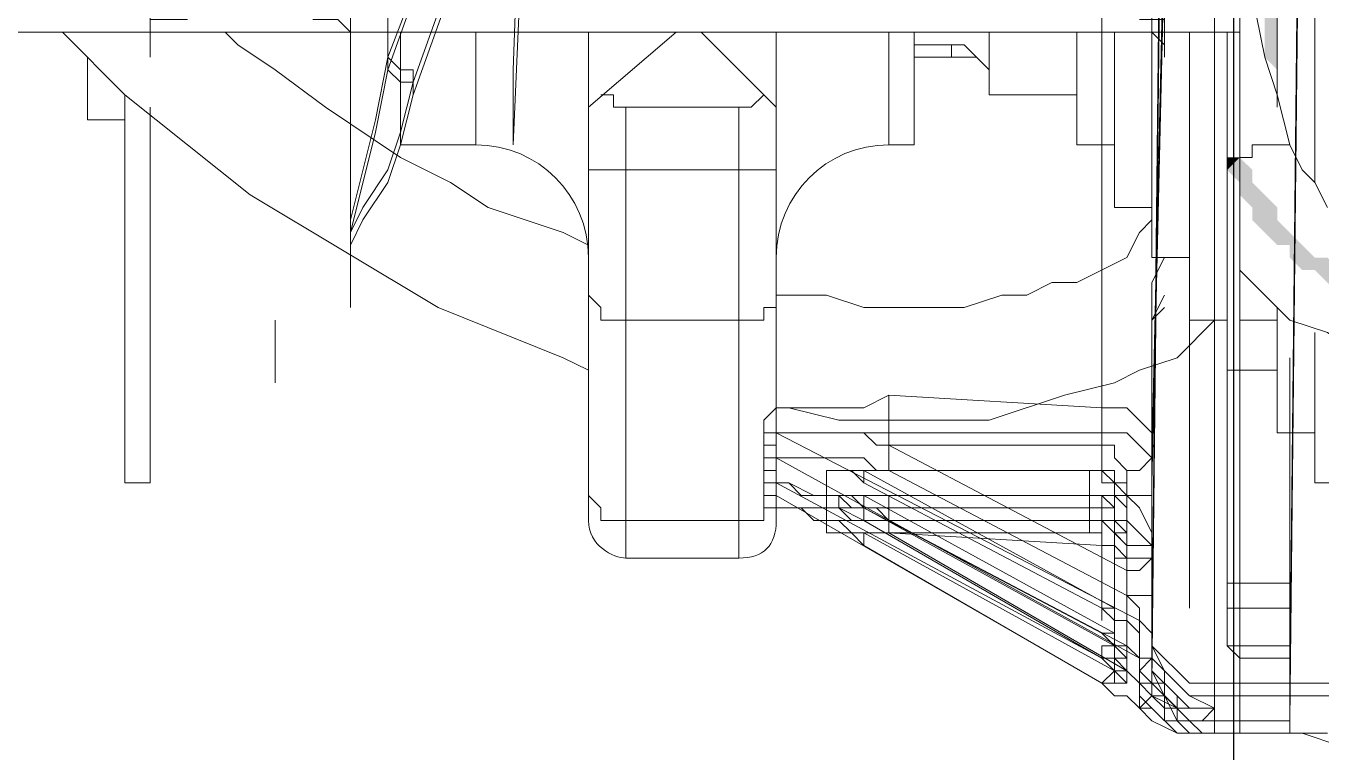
# Model space of a CAD drawing. Header units: millimetres. Extents: x 25083 to 52777, y 24772 to 45779.
# Drawn here: x 46602.73 to 46641.14, y 38540.27 to 38561.81 of the extents above; entities that cross this region are included whole.
import ezdxf

# ---------------------------------------------------------------- set-up
doc = ezdxf.new("R2010")
doc.units = ezdxf.units.MM

# ---------------------------------------------------------------- blocks, each defined once
blk = doc.blocks.new('zw$F4C5')
h = blk.add_hatch(color=7)
edge = h.paths.add_edge_path(flags=0)
edge.add_spline(control_points=[(528.072, 89.498), (528.072, 89.498), (528.444, 89.126), (528.444, 89.126), (528.444, 89.126), (528.444, 88.755), (528.444, 88.755), (528.444, 88.755), (528.815, 88.383), (528.815, 88.383), (528.815, 88.383), (528.815, 88.012), (528.815, 88.012), (528.815, 88.012), (529.558, 87.269), (529.558, 87.269), (529.558, 87.269), (529.929, 87.269), (529.929, 87.269), (529.929, 87.269), (529.929, 86.898), (529.929, 86.898), (529.929, 86.898), (530.301, 86.527), (530.301, 86.527), (530.301, 86.527), (530.672, 86.527), (530.672, 86.527), (530.672, 86.527), (531.415, 85.784), (531.415, 85.784), (531.415, 85.784), (531.786, 85.784), (531.786, 85.784), (531.786, 85.784), (532.157, 85.413), (532.157, 85.413), (532.157, 85.413), (532.529, 85.413), (532.529, 85.413), (532.529, 85.413), (532.9, 85.041), (532.9, 85.041), (532.9, 85.041), (534.014, 85.041), (534.014, 85.041), (534.014, 85.041), (534.386, 84.67), (534.386, 84.67), (534.386, 84.67), (536.242, 84.67), (536.242, 84.67), (536.242, 84.67), (536.614, 84.67), (536.614, 84.67), (536.614, 84.67), (536.985, 84.67), (536.985, 84.67), (536.985, 84.67), (536.985, 85.041), (536.985, 85.041), (536.985, 85.041), (535.128, 85.041), (535.128, 85.041), (535.128, 85.041), (534.757, 85.413), (534.757, 85.413), (534.757, 85.413), (533.643, 85.413), (533.643, 85.413), (533.643, 85.413), (533.272, 85.784), (533.272, 85.784), (533.272, 85.784), (532.529, 85.784), (532.529, 85.784), (532.529, 85.784), (532.157, 86.155), (532.157, 86.155), (532.157, 86.155), (531.786, 86.155), (531.786, 86.155), (531.786, 86.155), (531.043, 86.898), (531.043, 86.898), (531.043, 86.898), (530.672, 86.898), (530.672, 86.898), (530.672, 86.898), (529.929, 87.641), (529.929, 87.641), (529.929, 87.641), (529.929, 87.641), (529.929, 87.641), (529.929, 87.641), (529.558, 88.012), (529.558, 88.012), (529.558, 88.012), (529.558, 88.383), (529.558, 88.383), (529.558, 88.383), (528.815, 89.126), (528.815, 89.126), (528.815, 89.126), (528.815, 89.498), (528.815, 89.498), (528.815, 89.498), (528.444, 89.869), (528.444, 89.869), (528.444, 89.869), (528.072, 89.498), (528.072, 89.498), (528.072, 89.498), (528.072, 89.498), (528.072, 89.498)], knot_values=[0, 0, 0, 0, 1, 1, 1, 2, 2, 2, 3, 3, 3, 4, 4, 4, 5, 5, 5, 6, 6, 6, 7, 7, 7, 8, 8, 8, 9, 9, 9, 10, 10, 10, 11, 11, 11, 12, 12, 12, 13, 13, 13, 14, 14, 14, 15, 15, 15, 16, 16, 16, 17, 17, 17, 18, 18, 18, 19, 19, 19, 20, 20, 20, 21, 21, 21, 22, 22, 22, 23, 23, 23, 24, 24, 24, 25, 25, 25, 26, 26, 26, 27, 27, 27, 28, 28, 28, 29, 29, 29, 30, 30, 30, 31, 31, 31, 32, 32, 32, 33, 33, 33, 34, 34, 34, 35, 35, 35, 36, 36, 36, 37, 37, 37, 38, 38, 38, 38], degree=3, periodic=0)
edge = h.paths.add_edge_path(flags=0)
edge.add_spline(control_points=[(547.755, 86.155), (547.755, 86.155), (548.126, 86.527), (548.126, 86.527), (548.126, 86.527), (549.24, 86.898), (549.24, 86.898), (549.24, 86.898), (552.954, 88.755), (552.954, 88.755), (552.954, 88.755), (554.068, 89.126), (554.068, 89.126), (554.068, 89.126), (554.81, 89.869), (554.81, 89.869), (554.81, 89.869), (556.296, 90.612), (556.296, 90.612), (556.296, 90.612), (557.038, 91.354), (557.038, 91.354), (557.038, 91.354), (557.781, 91.726), (557.781, 91.726), (557.781, 91.726), (559.267, 93.211), (559.267, 93.211), (559.267, 93.211), (560.009, 93.582), (560.009, 93.582), (560.009, 93.582), (560.752, 94.325), (560.752, 94.325), (560.752, 94.325), (561.123, 95.068), (561.123, 95.068), (561.123, 95.068), (561.866, 95.439), (561.866, 95.439), (561.866, 95.439), (564.094, 97.667), (564.094, 97.667), (564.094, 97.667), (564.466, 98.41), (564.466, 98.41), (564.466, 98.41), (565.208, 98.781), (565.208, 98.781), (565.208, 98.781), (565.951, 99.524), (565.951, 99.524), (565.951, 99.524), (566.322, 100.267), (566.322, 100.267), (566.322, 100.267), (568.551, 102.495), (568.551, 102.495), (568.551, 102.495), (568.922, 103.238), (568.922, 103.238), (568.922, 103.238), (569.665, 103.609), (569.665, 103.609), (569.665, 103.609), (570.036, 104.352), (570.036, 104.352), (570.036, 104.352), (571.521, 105.837), (571.521, 105.837), (571.521, 105.837), (571.893, 106.58), (571.893, 106.58), (571.893, 106.58), (571.521, 106.951), (571.521, 106.951), (571.521, 106.951), (571.15, 106.209), (571.15, 106.209), (571.15, 106.209), (569.665, 104.723), (569.665, 104.723), (569.665, 104.723), (569.293, 103.981), (569.293, 103.981), (569.293, 103.981), (565.951, 100.638), (565.951, 100.638), (565.951, 100.638), (565.58, 99.896), (565.58, 99.896), (565.58, 99.896), (559.638, 93.954), (559.638, 93.954), (559.638, 93.954), (558.895, 93.582), (558.895, 93.582), (558.895, 93.582), (557.41, 92.097), (557.41, 92.097), (557.41, 92.097), (556.667, 91.726), (556.667, 91.726), (556.667, 91.726), (555.924, 90.983), (555.924, 90.983), (555.924, 90.983), (554.439, 90.24), (554.439, 90.24), (554.439, 90.24), (553.696, 89.498), (553.696, 89.498), (553.696, 89.498), (550.725, 88.012), (550.725, 88.012), (550.725, 88.012), (549.611, 87.641), (549.611, 87.641), (549.611, 87.641), (548.126, 86.898), (548.126, 86.898), (548.126, 86.898), (547.383, 86.898), (547.383, 86.898), (547.383, 86.898), (547.755, 86.155), (547.755, 86.155), (547.755, 86.155), (547.755, 86.155), (547.755, 86.155)], knot_values=[0, 0, 0, 0, 1, 1, 1, 2, 2, 2, 3, 3, 3, 4, 4, 4, 5, 5, 5, 6, 6, 6, 7, 7, 7, 8, 8, 8, 9, 9, 9, 10, 10, 10, 11, 11, 11, 12, 12, 12, 13, 13, 13, 14, 14, 14, 15, 15, 15, 16, 16, 16, 17, 17, 17, 18, 18, 18, 19, 19, 19, 20, 20, 20, 21, 21, 21, 22, 22, 22, 23, 23, 23, 24, 24, 24, 25, 25, 25, 26, 26, 26, 27, 27, 27, 28, 28, 28, 29, 29, 29, 30, 30, 30, 31, 31, 31, 32, 32, 32, 33, 33, 33, 34, 34, 34, 35, 35, 35, 36, 36, 36, 37, 37, 37, 38, 38, 38, 39, 39, 39, 40, 40, 40, 41, 41, 41, 42, 42, 42, 43, 43, 43, 43], degree=3, periodic=0)
edge = h.paths.add_edge_path(flags=0)
edge.add_spline(control_points=[(577.835, 115.493), (577.835, 115.493), (577.835, 115.864), (577.835, 115.864), (577.835, 115.864), (578.206, 116.235), (578.206, 116.235), (578.206, 116.235), (578.206, 116.607), (578.206, 116.607), (578.206, 116.607), (578.577, 117.349), (578.577, 117.349), (578.577, 117.349), (578.577, 117.721), (578.577, 117.721), (578.577, 117.721), (578.949, 118.092), (578.949, 118.092), (578.949, 118.092), (578.949, 118.464), (578.949, 118.464), (578.949, 118.464), (579.32, 119.206), (579.32, 119.206), (579.32, 119.206), (579.32, 120.32), (579.32, 120.32), (579.32, 120.32), (579.691, 120.692), (579.691, 120.692), (579.691, 120.692), (579.691, 121.063), (579.691, 121.063), (579.691, 121.063), (578.949, 121.063), (578.949, 121.063), (578.949, 121.063), (578.949, 119.578), (578.949, 119.578), (578.949, 119.578), (578.577, 119.206), (578.577, 119.206), (578.577, 119.206), (578.577, 118.835), (578.577, 118.835), (578.577, 118.835), (578.206, 118.464), (578.206, 118.464), (578.206, 118.464), (578.206, 117.349), (578.206, 117.349), (578.206, 117.349), (577.463, 116.607), (577.463, 116.607), (577.463, 116.607), (577.463, 115.864), (577.463, 115.864), (577.463, 115.864), (577.835, 115.493), (577.835, 115.493), (577.835, 115.493), (577.835, 115.493), (577.835, 115.493)], knot_values=[0, 0, 0, 0, 1, 1, 1, 2, 2, 2, 3, 3, 3, 4, 4, 4, 5, 5, 5, 6, 6, 6, 7, 7, 7, 8, 8, 8, 9, 9, 9, 10, 10, 10, 11, 11, 11, 12, 12, 12, 13, 13, 13, 14, 14, 14, 15, 15, 15, 16, 16, 16, 17, 17, 17, 18, 18, 18, 19, 19, 19, 20, 20, 20, 21, 21, 21, 21], degree=3, periodic=0)
h = blk.add_hatch(color=7)
h.dxf.hatch_style = 2
h.paths.add_polyline_path([(528.815, 103.238), (528.815, 100.638), (529.187, 100.267), (529.187, 96.925), (529.187, 96.182), (529.187, 92.84), (529.558, 92.468), (529.558, 94.325), (529.929, 94.697), (529.929, 97.296), (529.558, 97.667), (529.558, 101.381), (529.187, 101.752), (529.187, 103.238)])
h = blk.add_hatch(color=7)
h.dxf.hatch_style = 2
h.paths.add_polyline_path([(528.072, 89.869), (528.072, 89.498), (528.444, 89.869)])
at = {"color": 7, "lineweight": 0}
blk.add_lwpolyline([(528.444, 72.786), (528.444, 356.505)], dxfattribs=at)
at = {"color": 7, "lineweight": 5}
for points in [[(528.444, 76.129), (528.444, 130.347)], [(507.276, 102.866), (506.905, 92.468), (506.905, 90.24), (507.276, 98.781), (507.276, 122.92)], [(526.216, 110.294), (525.844, 75.386)], [(527.701, 109.18), (527.701, 74.272)], [(529.929, 74.272), (530.301, 109.18)], [(525.844, 74.272), (526.216, 108.065)], [(527.701, 73.158), (527.701, 106.951)], [(530.301, 106.951), (529.929, 73.158)], [(496.136, 102.866), (496.136, 93.211)], [(502.077, 93.211), (502.077, 102.866)], [(502.077, 89.126), (502.077, 100.267)], [(524.359, 81.328), (524.359, 98.781)], [(503.191, 92.468), (505.048, 97.667)], [(505.048, 97.667), (503.191, 92.84)], [(524.359, 97.667), (524.359, 81.699)], [(505.791, 97.296), (503.934, 92.097)], [(525.844, 80.956), (526.216, 97.296)], [(505.791, 96.925), (503.934, 91.726)], [(502.077, 96.553), (502.077, 89.126)], [(503.191, 96.553), (503.191, 92.84)], [(526.216, 96.553), (526.216, 92.84)], [(531.043, 88.383), (530.672, 89.126), (530.301, 89.498), (529.929, 90.24)], [(530.672, 96.553), (530.672, 89.126)], [(502.077, 88.755), (502.077, 96.182)], [(503.191, 92.468), (503.191, 96.182)], [(526.216, 96.182), (525.844, 80.214)], [(526.216, 93.582), (526.216, 96.182)], [(529.929, 90.24), (529.558, 91.726), (529.187, 92.84), (528.815, 94.697), (528.815, 96.182)], [(529.558, 96.182), (529.558, 91.354)], [(496.136, 95.811), (496.136, 93.582)], [(502.077, 93.582), (502.077, 95.811)], [(496.136, 92.84), (496.136, 95.439)], [(502.077, 95.439), (502.077, 92.84)], [(502.077, 95.068), (502.077, 92.468)], [(526.216, 93.582), (526.216, 93.954), (525.844, 93.954), (525.844, 94.325), (525.102, 94.325)], [(496.136, 93.211), (496.136, 93.954), (497.25, 93.954)], [(502.077, 93.211), (502.077, 93.582), (501.706, 93.954), (500.963, 93.954)], [(526.216, 93.211), (525.844, 93.582), (525.844, 93.954), (525.473, 93.954)], [(272.949, 93.582), (528.444, 93.582)], [(493.536, 93.582), (495.393, 91.726), (499.106, 88.755), (504.677, 85.413), (508.39, 83.927), (509.133, 83.556)], [(509.133, 87.269), (508.39, 87.641), (506.162, 88.383), (505.048, 89.126), (503.563, 89.869), (501.335, 91.354), (499.849, 92.468), (498.735, 93.211), (498.364, 93.582)], [(503.563, 90.24), (503.563, 93.582)], [(505.791, 93.582), (505.791, 90.24)], [(509.133, 79.099), (509.133, 93.582)], [(509.133, 91.354), (511.733, 93.582)], [(514.704, 91.354), (512.475, 93.582)], [(514.704, 93.582), (514.704, 79.099)], [(518.046, 90.24), (518.046, 93.582)], [(519.903, 93.582), (518.789, 93.582)], [(518.789, 90.24), (518.789, 93.582)], [(520.645, 93.582), (519.903, 93.582)], [(521.017, 92.468), (521.017, 93.582)], [(523.616, 90.24), (523.616, 93.582)], [(524.73, 88.383), (524.73, 93.582)], [(525.844, 86.898), (525.844, 93.582)], [(526.958, 85.041), (526.958, 93.582)], [(528.072, 83.556), (528.072, 93.582)], [(519.903, 93.211), (518.789, 93.211)], [(519.903, 93.211), (520.274, 93.211), (521.017, 92.468)], [(519.903, 92.84), (519.903, 93.211)], [(494.279, 92.84), (494.279, 90.983)], [(503.191, 92.84), (502.82, 90.983), (502.077, 88.012)], [(503.191, 92.84), (503.563, 92.468), (503.934, 92.468), (503.934, 92.097)], [(519.903, 92.84), (518.789, 92.84)], [(521.017, 92.468), (520.645, 92.84), (519.903, 92.84)], [(502.077, 92.468), (502.077, 88.755)], [(502.077, 87.641), (502.82, 90.612), (503.191, 92.468)], [(503.934, 91.726), (503.934, 92.097), (503.563, 92.097), (503.191, 92.468)], [(521.017, 92.468), (521.017, 92.097)], [(521.017, 92.097), (521.017, 92.468)], [(503.934, 92.097), (503.563, 90.612), (503.191, 89.498), (502.449, 88.383), (502.077, 87.641)], [(521.017, 91.726), (521.017, 92.097)], [(495.393, 91.726), (495.393, 91.354)], [(502.077, 87.269), (502.449, 88.012), (503.191, 89.126), (503.563, 90.24), (503.934, 91.726)], [(510.247, 91.354), (509.876, 91.354), (509.876, 91.726), (509.505, 91.726)], [(514.332, 91.726), (513.961, 91.354), (513.589, 91.354)], [(523.616, 91.726), (521.017, 91.726)], [(495.393, 91.354), (495.393, 88.012)], [(496.136, 88.012), (496.136, 91.354)], [(513.589, 91.354), (510.247, 91.354)], [(510.247, 77.985), (510.247, 91.354)], [(513.589, 91.354), (513.589, 77.985)], [(528.444, 86.527), (529.929, 85.041), (531.043, 84.67), (532.157, 83.927), (533.272, 83.556), (534.386, 83.556), (535.5, 83.184), (539.956, 83.184), (541.441, 83.556), (543.298, 83.556), (544.784, 83.927), (546.64, 84.298), (548.126, 85.041), (553.696, 87.269), (555.553, 88.383), (559.267, 91.354)], [(494.279, 90.983), (495.393, 90.983)], [(495.393, 90.983), (494.279, 90.983)], [(505.791, 90.24), (503.563, 90.24)], [(518.789, 90.24), (518.046, 90.24)], [(524.73, 90.24), (523.616, 90.24)], [(529.929, 90.24), (528.815, 90.24), (528.815, 89.869), (528.444, 89.869)], [(509.133, 89.498), (514.704, 89.498)], [(502.077, 89.126), (502.077, 88.012)], [(502.077, 88.755), (502.077, 87.641)], [(525.844, 88.383), (524.73, 88.383)], [(495.393, 88.012), (495.393, 83.184)], [(496.136, 81.699), (496.136, 88.012)], [(502.077, 88.012), (502.077, 87.641)], [(502.077, 87.641), (502.077, 88.012)], [(525.844, 88.012), (525.473, 87.641), (525.102, 86.898), (523.616, 86.155), (522.873, 86.155), (522.131, 85.784), (521.388, 85.784), (520.274, 85.413), (517.303, 85.413), (516.189, 85.784), (514.704, 85.784)], [(502.077, 87.269), (502.077, 87.641)], [(502.077, 87.641), (502.077, 87.269)], [(502.077, 87.641), (502.077, 85.413)], [(502.077, 85.413), (502.077, 87.269)], [(526.958, 86.898), (525.844, 86.898)], [(526.216, 86.898), (525.844, 86.155), (525.844, 82.07)], [(525.844, 86.155), (526.216, 86.898)], [(526.958, 82.07), (526.958, 86.898)], [(526.958, 86.527), (526.958, 79.471)], [(525.844, 82.07), (525.844, 86.155)], [(509.133, 85.784), (509.505, 85.413), (509.505, 85.041), (510.247, 85.041)], [(514.704, 85.784), (514.704, 85.413), (514.332, 85.413), (514.332, 85.041), (513.589, 85.041)], [(526.216, 85.784), (525.844, 85.041), (525.844, 80.956)], [(526.958, 80.956), (526.958, 85.784)], [(526.958, 85.784), (526.958, 85.413)], [(496.136, 83.184), (496.136, 85.413)], [(525.844, 85.041), (526.216, 85.413)], [(526.958, 85.413), (526.958, 78.357)], [(529.558, 85.413), (529.558, 85.041)], [(499.849, 83.184), (499.849, 85.041)], [(513.589, 85.041), (510.247, 85.041)], [(514.704, 82.442), (515.075, 82.442), (516.56, 82.07), (521.017, 82.07), (523.245, 82.813), (524.73, 83.184), (525.473, 83.556), (526.587, 83.927), (527.701, 85.041)], [(525.844, 80.956), (525.844, 85.041)], [(528.072, 85.041), (526.958, 85.041)], [(528.072, 85.041), (528.072, 76.5)], [(528.444, 85.041), (529.558, 85.041)], [(529.558, 81.699), (529.558, 85.041)], [(530.672, 80.214), (530.672, 84.67)], [(529.929, 80.214), (529.929, 83.927)], [(529.929, 80.214), (529.929, 83.927)], [(528.444, 83.556), (528.072, 83.556)], [(529.558, 83.556), (528.444, 83.556)], [(495.393, 83.184), (495.393, 80.214)], [(518.046, 82.813), (517.303, 82.442), (514.704, 82.442), (514.332, 82.07)], [(524.359, 82.442), (518.046, 82.813)], [(518.046, 82.813), (518.046, 81.328)], [(529.929, 79.099), (529.929, 82.813)], [(529.929, 79.099), (529.929, 82.813)], [(525.844, 80.956), (525.844, 81.699), (525.102, 82.442), (524.359, 82.442)], [(514.704, 81.699), (514.332, 81.699), (514.332, 82.07)], [(514.332, 80.585), (514.332, 82.07)], [(525.844, 77.614), (525.844, 82.07)], [(525.844, 82.07), (525.844, 78.357)], [(526.958, 77.614), (526.958, 82.07)], [(496.136, 80.214), (496.136, 81.699)], [(514.332, 81.328), (514.704, 81.328), (514.704, 81.699), (518.046, 81.699)], [(525.473, 76.129), (514.704, 81.699)], [(514.704, 81.699), (514.704, 80.214)], [(514.704, 81.699), (517.303, 81.699), (517.674, 81.328), (518.046, 81.328)], [(518.046, 81.699), (524.359, 81.699)], [(518.046, 81.699), (518.046, 80.585)], [(524.359, 81.699), (525.102, 81.699), (525.844, 80.956), (525.844, 80.214)], [(524.359, 81.699), (524.359, 80.585)], [(530.672, 81.699), (529.558, 81.699)], [(529.929, 81.699), (529.929, 74.272)], [(514.332, 81.328), (514.332, 80.956), (514.704, 80.956)], [(514.332, 81.328), (514.332, 79.842)], [(524.359, 81.328), (518.046, 81.328)], [(525.102, 77.614), (518.046, 81.328)], [(524.359, 81.328), (524.73, 81.328), (524.73, 80.956), (525.102, 80.585)], [(518.046, 80.585), (517.674, 80.585), (517.303, 80.956), (514.704, 80.956)], [(514.704, 80.956), (525.473, 75.015)], [(514.704, 79.842), (514.704, 80.956)], [(525.844, 80.956), (525.473, 80.585), (525.102, 80.585)], [(525.844, 76.5), (525.844, 80.956)], [(525.844, 75.386), (525.844, 80.956)], [(525.844, 80.956), (525.844, 77.243)], [(526.958, 76.5), (526.958, 80.956)], [(514.332, 80.585), (514.704, 80.585), (514.704, 80.214)], [(514.332, 80.585), (514.332, 80.214), (515.075, 80.214), (515.818, 79.842), (518.046, 79.842)], [(516.189, 80.585), (523.988, 80.585)], [(517.303, 80.585), (516.189, 80.585)], [(517.303, 80.214), (516.932, 80.585), (516.189, 80.585)], [(516.189, 79.842), (516.189, 80.585)], [(516.189, 80.585), (516.189, 79.842)], [(517.303, 80.585), (523.988, 80.585)], [(517.303, 80.585), (524.73, 76.5)], [(517.303, 80.214), (517.303, 80.585)], [(518.046, 80.585), (524.359, 80.585)], [(518.046, 80.585), (525.102, 76.871)], [(524.73, 79.842), (524.73, 80.214), (524.359, 80.214), (524.359, 80.585), (523.988, 80.585)], [(523.988, 79.471), (523.988, 80.585)], [(525.102, 79.842), (525.102, 80.214), (524.73, 80.214), (524.359, 80.585), (523.988, 80.585)], [(525.102, 79.842), (524.73, 80.214), (524.73, 80.585), (524.359, 80.585)], [(525.102, 77.614), (525.102, 80.585)], [(495.393, 80.214), (496.136, 80.214)], [(518.046, 79.099), (517.674, 79.471), (516.932, 79.471), (516.56, 79.842), (515.446, 79.842), (515.075, 80.214), (514.704, 80.214)], [(524.359, 75.015), (514.704, 80.214)], [(524.359, 76.5), (517.303, 80.214)], [(525.844, 80.214), (525.844, 79.842), (525.102, 79.842)], [(525.844, 80.214), (525.844, 74.643)], [(531.415, 80.214), (530.672, 80.214)], [(509.133, 79.842), (509.505, 79.471), (509.505, 79.099), (510.247, 79.099)], [(514.704, 79.842), (514.704, 79.471), (514.332, 79.471), (514.332, 79.099), (513.589, 79.099)], [(518.046, 79.099), (517.303, 79.099), (516.56, 79.471), (514.332, 79.471), (514.332, 79.842)], [(514.704, 79.842), (514.332, 79.842)], [(514.704, 79.842), (524.359, 74.272)], [(514.704, 79.842), (514.704, 79.471), (515.446, 79.471), (515.818, 79.099), (516.56, 79.099), (516.932, 78.728), (518.046, 78.728)], [(516.189, 79.842), (523.988, 79.842)], [(516.189, 79.842), (523.988, 79.842)], [(516.189, 79.842), (516.56, 79.842), (516.56, 79.471), (517.303, 79.471)], [(516.189, 79.842), (516.189, 79.471), (516.56, 79.471), (516.932, 79.099), (517.303, 79.099)], [(516.189, 79.842), (516.189, 79.099)], [(516.189, 79.099), (516.189, 79.842)], [(516.189, 79.842), (516.932, 79.842), (517.303, 79.471)], [(516.189, 79.842), (517.303, 79.842)], [(523.988, 79.842), (517.303, 79.842)], [(524.73, 75.757), (517.303, 79.842)], [(517.303, 79.471), (517.303, 79.842)], [(518.046, 79.842), (524.359, 79.842)], [(518.046, 79.842), (518.046, 79.099)], [(523.988, 79.842), (524.359, 79.842), (524.359, 79.471), (524.73, 79.471), (524.73, 79.099)], [(523.988, 79.842), (523.988, 79.099)], [(525.102, 79.099), (525.102, 79.471), (524.73, 79.842), (523.988, 79.842)], [(525.102, 78.728), (524.73, 79.099), (524.73, 79.471), (524.359, 79.842), (523.988, 79.842)], [(524.359, 79.842), (525.102, 79.842), (525.473, 79.471), (525.844, 78.728), (525.844, 78.357)], [(524.359, 76.129), (524.359, 79.842)], [(524.359, 79.842), (524.359, 79.099)], [(525.102, 79.842), (524.73, 79.842)], [(524.73, 79.842), (524.73, 75.386)], [(525.102, 79.842), (525.102, 75.386)], [(525.102, 75.015), (525.102, 79.842)], [(523.988, 79.471), (517.303, 79.471)], [(517.303, 79.471), (524.359, 75.757)], [(524.73, 75.386), (517.303, 79.471)], [(517.303, 79.471), (517.303, 79.099)], [(523.988, 79.471), (524.359, 79.471), (524.359, 79.099), (524.73, 79.099), (524.73, 78.728)], [(526.958, 79.471), (526.958, 77.614)], [(513.589, 79.099), (510.247, 79.099)], [(516.189, 79.099), (523.988, 79.099)], [(517.303, 78.728), (516.932, 78.728), (516.56, 79.099), (516.189, 79.099)], [(517.303, 78.357), (516.932, 78.728), (516.189, 78.728), (516.189, 79.099)], [(517.303, 79.099), (524.359, 75.015)], [(517.303, 78.728), (523.988, 78.728)], [(517.303, 78.728), (524.73, 74.643)], [(517.303, 78.357), (517.303, 78.728)], [(518.046, 79.099), (524.359, 79.099)], [(524.359, 79.099), (518.046, 79.099)], [(518.046, 79.099), (525.102, 75.386)], [(518.046, 79.099), (518.046, 78.728)], [(524.359, 78.357), (518.046, 78.728)], [(525.102, 74.643), (518.046, 78.728)], [(523.988, 78.728), (523.988, 79.099)], [(525.102, 78.357), (524.359, 79.099), (523.988, 79.099)], [(524.73, 77.985), (524.73, 78.357), (524.359, 78.357), (524.359, 78.728), (523.988, 78.728)], [(525.102, 78.357), (524.73, 78.728), (524.73, 79.099), (524.359, 79.099)], [(524.359, 79.099), (524.359, 76.129)], [(525.844, 77.614), (525.844, 78.357), (525.102, 79.099), (524.359, 79.099)], [(525.102, 79.099), (524.73, 79.099)], [(524.73, 79.099), (524.73, 74.643)], [(525.102, 78.728), (524.73, 78.728)], [(525.102, 79.099), (525.102, 74.272)], [(524.359, 74.272), (517.303, 78.357)], [(524.359, 78.357), (524.73, 78.357), (525.102, 77.985)], [(525.102, 78.357), (525.102, 77.985), (524.73, 77.985)], [(525.844, 78.357), (525.102, 78.357)], [(525.844, 75.015), (525.844, 78.357)], [(525.844, 78.357), (525.844, 75.386)], [(525.844, 78.357), (525.844, 77.614)], [(526.958, 78.357), (526.958, 76.5)], [(513.589, 77.985), (510.247, 77.985)], [(525.102, 77.985), (525.844, 77.985), (525.844, 77.614)], [(525.844, 77.985), (525.473, 77.614), (525.102, 77.614)], [(525.473, 76.129), (525.473, 76.5), (525.102, 76.871), (525.102, 77.614)], [(525.844, 74.643), (525.844, 77.614)], [(525.844, 77.614), (525.844, 74.643)], [(525.844, 77.243), (525.844, 76.871), (525.102, 76.871)], [(525.844, 77.243), (525.844, 76.5)], [(528.072, 77.243), (528.444, 77.243)], [(528.444, 77.243), (529.929, 77.243)], [(525.102, 76.871), (525.102, 76.129), (525.473, 75.757), (525.473, 75.015)], [(524.359, 76.5), (524.73, 76.129), (525.102, 76.129), (525.102, 75.757)], [(524.359, 76.5), (524.73, 76.5)], [(524.73, 76.5), (524.73, 76.129), (525.102, 76.129)], [(528.444, 76.5), (528.072, 76.5)], [(528.072, 75.386), (528.072, 76.5)], [(529.929, 76.5), (528.444, 76.5)], [(525.102, 75.757), (525.102, 76.129)], [(525.473, 76.129), (525.844, 75.757), (525.844, 75.386)], [(525.473, 74.272), (525.473, 76.129)], [(528.444, 75.386), (528.444, 76.129)], [(524.359, 75.757), (525.102, 75.015)], [(524.359, 75.757), (524.73, 75.757)], [(525.102, 75.386), (524.73, 75.386), (524.73, 75.757)], [(525.102, 75.757), (525.102, 75.015)], [(524.359, 75.015), (524.359, 75.386), (524.73, 75.386)], [(525.102, 75.386), (524.73, 75.386), (524.73, 75.015), (524.359, 75.015)], [(525.102, 75.015), (524.73, 75.015), (524.73, 75.386)], [(525.102, 75.015), (525.102, 75.386)], [(525.473, 74.643), (525.473, 75.015), (525.102, 75.386)], [(525.844, 75.386), (525.844, 74.272), (525.473, 74.272)], [(525.844, 75.386), (525.844, 75.015), (525.473, 74.643)], [(527.701, 73.529), (526.958, 73.529), (526.216, 74.272), (526.216, 74.643), (525.844, 75.015), (525.844, 75.386)], [(527.701, 73.9), (526.958, 73.9), (525.844, 75.015), (525.844, 75.386)], [(525.844, 75.015), (525.844, 75.386)], [(525.844, 75.386), (526.216, 74.643), (526.958, 73.9), (527.701, 73.529)], [(525.844, 75.386), (526.216, 74.643), (526.958, 73.9), (527.701, 73.529)], [(525.844, 75.386), (526.958, 74.272), (527.701, 74.272)], [(528.072, 75.386), (528.444, 75.386)], [(528.072, 75.386), (528.444, 75.015)], [(528.444, 75.386), (528.815, 75.386)], [(528.444, 75.386), (528.444, 75.015)], [(528.815, 75.386), (529.929, 75.386)], [(524.359, 75.015), (524.73, 75.015), (525.102, 74.643), (525.102, 75.015)], [(525.473, 74.272), (525.102, 74.643), (524.73, 74.643), (524.359, 75.015)], [(525.102, 74.272), (525.102, 75.015)], [(525.473, 75.015), (525.473, 73.529)], [(526.216, 73.9), (525.844, 74.643), (525.844, 75.015), (525.473, 75.015)], [(525.844, 75.015), (525.844, 74.643), (526.587, 73.9), (526.587, 73.529), (527.701, 73.529)], [(525.844, 75.015), (525.844, 74.643)], [(528.444, 75.015), (529.929, 75.015)], [(524.359, 74.272), (524.73, 74.643)], [(525.102, 74.643), (524.73, 74.643), (524.73, 74.272), (524.359, 74.272)], [(524.73, 74.643), (525.102, 74.272)], [(525.102, 74.643), (525.473, 74.272)], [(525.473, 74.272), (525.473, 74.643)], [(525.844, 74.272), (525.473, 74.643)], [(525.473, 74.272), (525.844, 74.272), (525.844, 74.643)], [(527.701, 72.786), (527.33, 72.786), (526.958, 73.158), (526.587, 73.158), (526.587, 73.529), (526.216, 73.529), (526.216, 73.9), (525.844, 74.272), (525.844, 74.643)], [(527.701, 73.158), (526.958, 73.158), (526.216, 73.9), (526.216, 74.272), (525.844, 74.272), (525.844, 74.643)], [(525.844, 74.272), (525.844, 74.643)], [(525.844, 74.643), (525.844, 74.272)], [(525.844, 74.643), (526.587, 73.158), (526.958, 72.786), (527.701, 72.786)], [(524.359, 74.272), (525.102, 74.272)], [(524.359, 74.272), (524.73, 73.9), (525.102, 73.9), (525.473, 73.529)], [(526.958, 73.529), (526.587, 73.529), (525.844, 73.9), (525.473, 74.272)], [(525.473, 73.529), (525.473, 74.272)], [(525.844, 73.529), (525.473, 73.9), (525.473, 74.272)], [(525.473, 73.529), (525.844, 73.9), (525.844, 74.272)], [(525.844, 74.272), (525.844, 73.9), (525.473, 74.272)], [(527.701, 73.158), (526.587, 73.158), (526.587, 73.529), (526.216, 73.529), (526.216, 73.9), (525.844, 73.9), (525.844, 74.272)], [(525.844, 74.272), (526.587, 73.529), (526.958, 73.529)], [(525.844, 74.272), (525.844, 73.9), (526.216, 73.529), (526.216, 73.158), (526.587, 73.158), (526.958, 72.786), (527.701, 72.786)], [(527.701, 74.272), (529.929, 74.272)], [(527.701, 74.272), (527.701, 73.9)], [(529.929, 74.272), (532.9, 74.272)], [(529.929, 74.272), (529.929, 73.9)], [(529.929, 73.9), (529.929, 74.272)], [(527.701, 72.786), (526.958, 72.786), (526.587, 73.158), (526.216, 73.9)], [(529.929, 73.9), (527.701, 73.9)], [(527.701, 73.9), (527.701, 73.529)], [(532.9, 73.9), (529.929, 73.9)], [(529.929, 73.9), (529.929, 72.786)], [(529.929, 72.786), (529.929, 73.9)], [(525.473, 73.529), (525.844, 73.158), (526.587, 72.786), (526.958, 72.786)], [(525.473, 73.529), (525.844, 73.529)], [(526.958, 72.786), (526.587, 72.786), (525.844, 73.529)], [(526.958, 73.529), (527.701, 73.529)], [(527.701, 73.529), (526.958, 73.529)], [(527.701, 73.158), (527.33, 73.158), (527.701, 73.529)], [(529.929, 73.158), (527.701, 73.158)], [(527.701, 73.158), (527.701, 72.786)], [(527.701, 72.786), (527.701, 73.158)], [(529.929, 73.158), (529.929, 72.786)], [(526.958, 72.786), (527.701, 72.786)], [(527.701, 72.786), (526.958, 72.786)], [(527.701, 72.786), (529.929, 72.786)], [(529.929, 72.786), (530.301, 72.786), (531.415, 72.415), (532.157, 72.415)], [(531.043, 72.786), (529.929, 72.786)]]:
    blk.add_lwpolyline(points, dxfattribs=at)
for points in [[(509.133, 86.898), (509.133, 88.755), (507.648, 90.24), (505.791, 90.24)], [(518.046, 90.24), (516.189, 90.24), (514.704, 88.755), (514.704, 86.898)], [(509.133, 79.099), (509.133, 78.357), (509.876, 77.985), (510.247, 77.985)], [(513.589, 77.985), (514.332, 77.985), (514.704, 78.357), (514.704, 79.099)]]:
    blk.add_open_spline(points, degree=3, dxfattribs=at)

msp = doc.modelspace()

# ---------------------------------------------------------------- linework, layer by layer
at = {"color": 1}
msp.add_line((46638.536, 39309.908), (46638.536, 38095.854), dxfattribs=at)

# ---------------------------------------------------------------- block references
msp.add_blockref('zw$F4C5', (46110.278, 38468.039))

doc.saveas('drawing.dxf')
